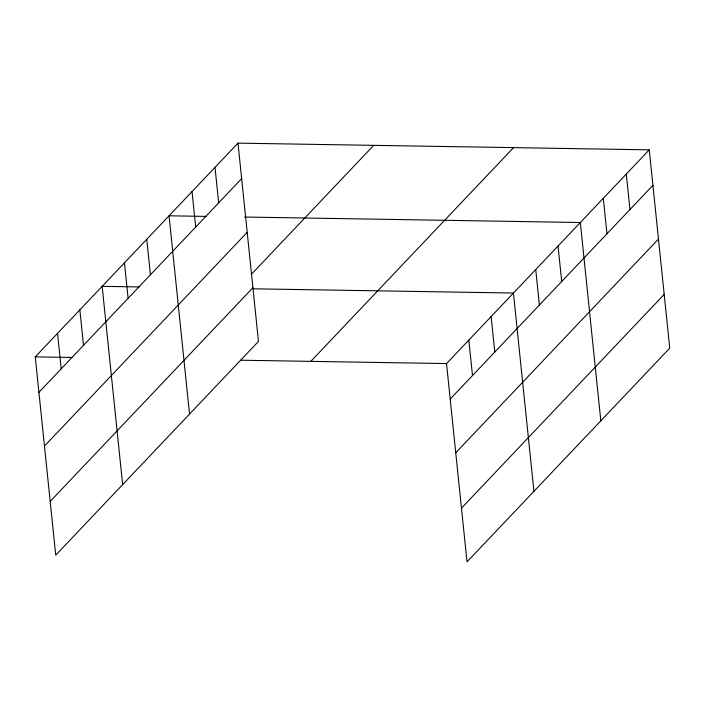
<?xml version="1.0" encoding="UTF-8"?>
<svg xmlns="http://www.w3.org/2000/svg" width="705" height="705" viewBox="0 0 705 705"><rect width="100%" height="100%" fill="white"/><g stroke="black" fill="none" stroke-linecap="round" stroke-linejoin="round"><path stroke-width="1.06" d="M237.982 143.133L258.471 341.414L55.739 555.152L35.25 356.862L237.982 143.133L649.261 149.848L669.75 348.138L467.018 561.867L446.529 363.586L649.261 149.848M38.916 392.341L241.648 178.612M44.468 446.071L247.199 232.333M251.253 274.448L373.703 145.345M50.187 501.422L252.919 287.693M310.808 361.365L513.54 147.636M450.195 399.056L652.927 185.327M455.747 452.786L658.479 239.048M461.467 508.138L664.198 294.408M206.265 216.409L169.05 215.8L189.539 414.091M244.573 217.034L580.33 222.516L600.819 420.806M139.361 286.944L102.154 286.336L122.644 484.617M253.165 288.803L513.434 293.051L533.923 491.332M35.25 356.862L72.465 357.47M240.89 360.22L446.529 363.586M626.287 174.073L629.953 209.552M603.304 198.299L606.97 233.769M558.034 246.027L561.7 281.507M535.729 269.539L539.395 305.018M491.129 316.563L494.795 352.042M468.834 340.074L472.5 375.545M215.007 167.358L218.673 202.828M192.024 191.575L195.69 227.054M146.755 239.312L150.421 274.791M124.45 262.824L128.116 298.303M79.85 309.848L83.516 345.318M57.554 333.359L61.22 368.83"/></g></svg>
